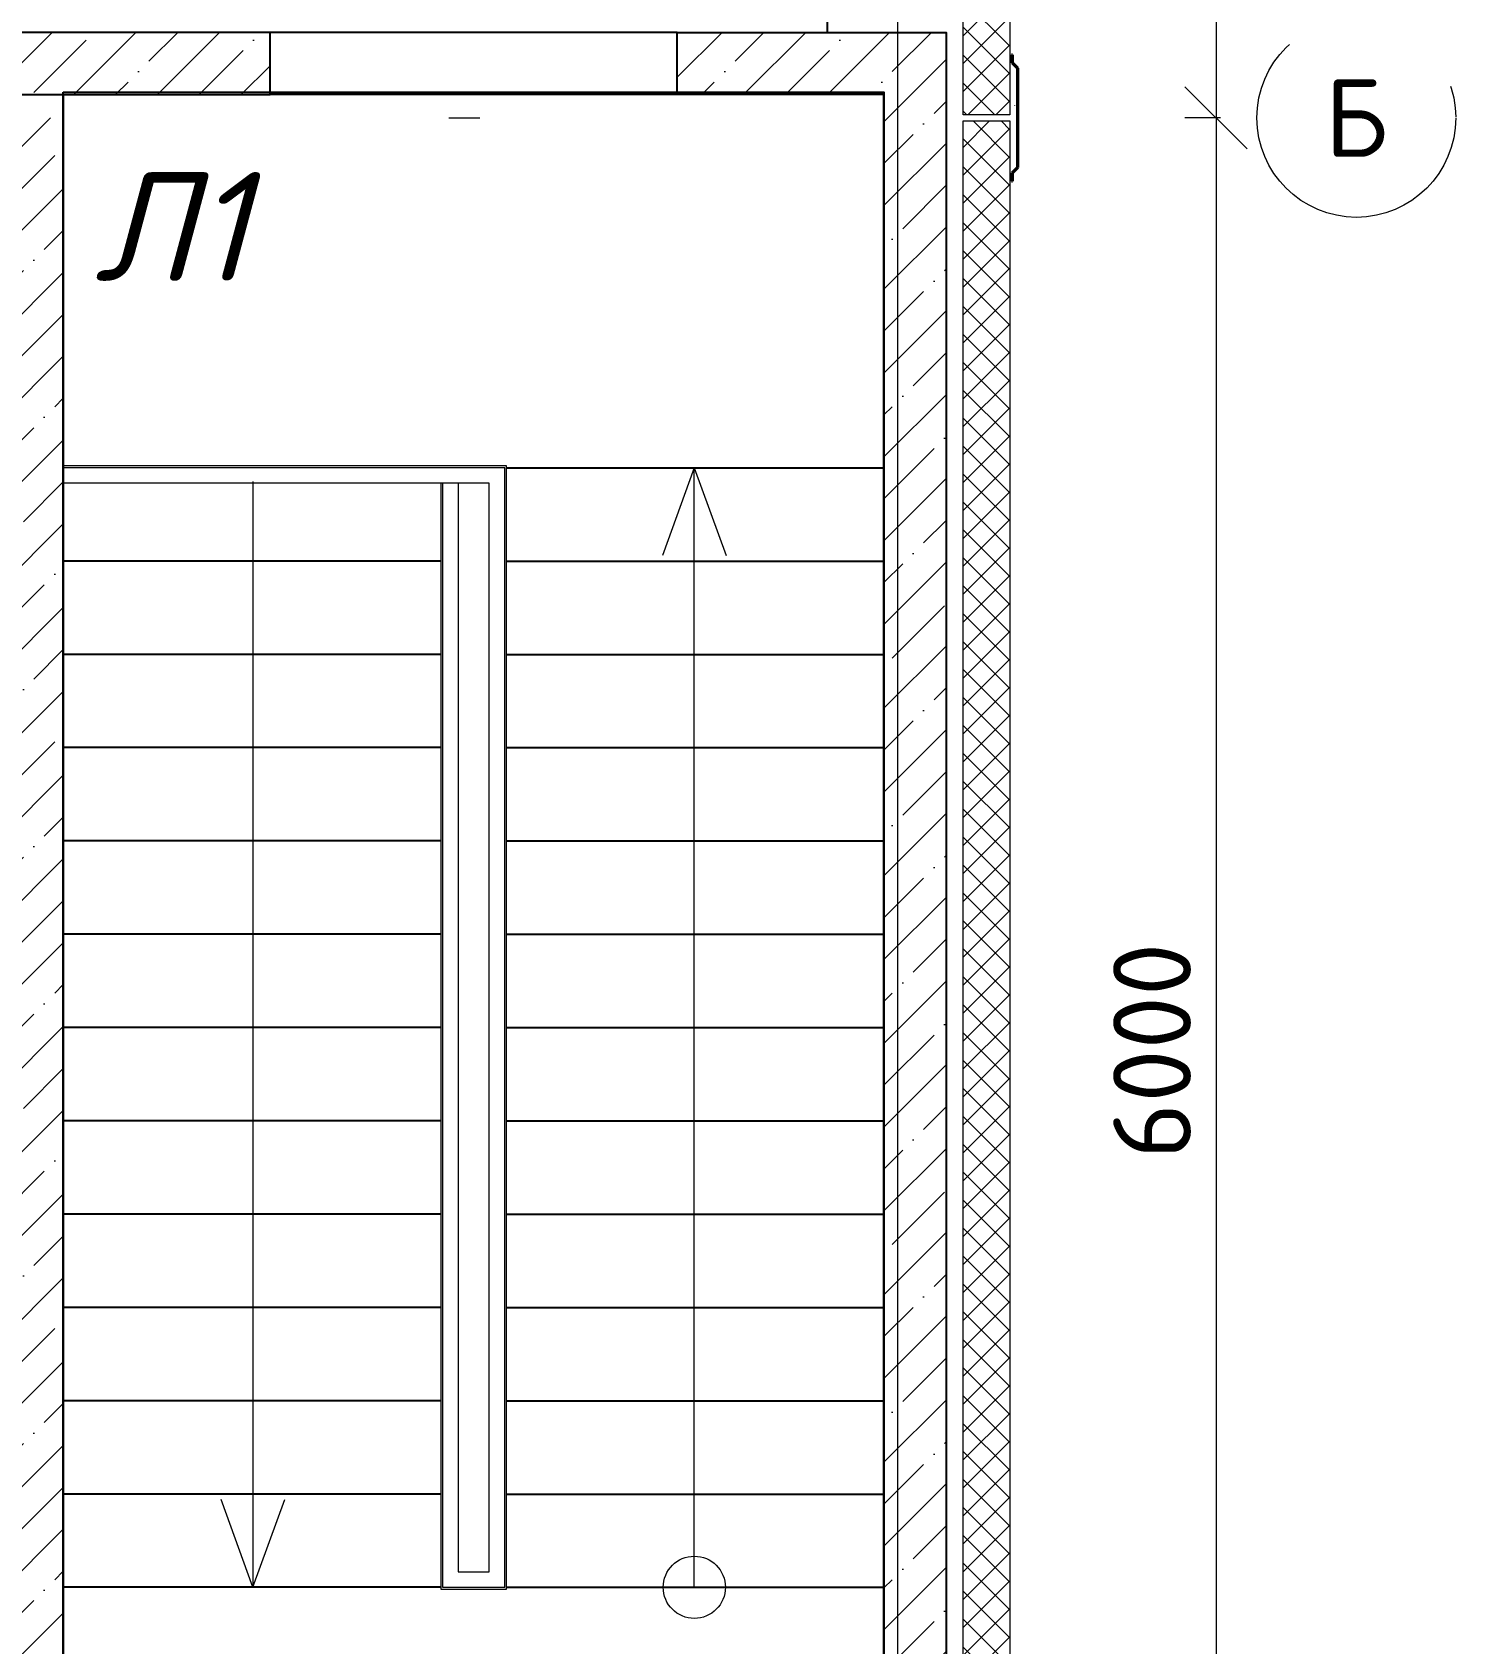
# Model space of a CAD drawing. Header units: metres. Extents: x -2111 to 158, y 19 to 1277.
# Drawn here: x 67.89 to 72.47, y 22.43 to 27.61 of the extents above; entities that cross this region are included whole.
import ezdxf
from ezdxf.enums import TextEntityAlignment as Align

# ---------------------------------------------------------------- set-up
doc = ezdxf.new("R2010")
doc.units = ezdxf.units.M
doc.header["$PDMODE"] = 35
doc.header["$PDSIZE"] = 0.03
doc.linetypes.add('_ШТР__3__1_5_', pattern=[4.5, 3, -1.5])
doc.linetypes.add('Xref_level ST-8$0$DASHDOT', pattern=[25.4, 12.7, -6.35, 0, -6.35])
doc.layers.get('Defpoints').update_dxf_attribs({"color": 4})
doc.layers.add('_5-1_Площадь помещений', color=2, linetype='Continuous', plot=False)
doc.layers.add('ГКЛ (контур)', color=255, linetype='Continuous', plot=False)
doc.layers.add('ANNO-TEXT', color=251, linetype='Continuous')
doc.layers.add('Лестницы', color=7, linetype='Continuous')
for name, color, linetype, lineweight in [('S-WALL-PATT', 7, 'Continuous', 0), ('Выноски', 7, 'Continuous', 15), ('Обобщенные модели', 7, 'Continuous', 18), ('Оси', 250, 'Xref_level ST-8$0$DASHDOT', 5), ('Привязки', 7, 'Continuous', 9), ('Стены штриховка', 7, 'Continuous', 9), ('Типовые аннотации', 7, 'Continuous', 18), ('Элементы узлов', 7, 'Continuous', 18)]:
    doc.layers.add(name, color=color, linetype=linetype, lineweight=lineweight)
doc.layers.add('Ограждение', color=7, linetype='Continuous', lineweight=9, true_color=0x408080)
doc.layers.add('Поручни', color=7, linetype='Continuous', lineweight=9, true_color=0x408080)
doc.styles.add('PDF ISOCPEUR Italic', font='isocpeui.ttf')
doc.styles.add('Норм 2.5', font='isocpeur.ttf', dxfattribs={"height": 2.5})
doc.dimstyles.new('Норм Оси', dxfattribs={"dimtxt": 2.5, "dimasz": 2, "dimexe": 1, "dimexo": 0.6267, "dimgap": 0.81, "dimtad": 1, "dimdec": 0, "dimlfac": 1000, "dimrnd": 10, "dimzin": 0, "dimtxsty": 'Норм 2.5', "dimblk": 'OBLIQUE', "dimcen": 0.9, "dimdle": 1.2, "dimclrd": 256, "dimclrt": 256, "dimadec": 3, "dimazin": 0, "dimtfac": 1, "dimtdec": 0, "dimtofl": 0, "dimtmove": 0, "dimatfit": 3, "dimfxl": 1, "dimtfill": 1, "dimtolj": 1, "dimtzin": 0, "dimlwd": -1, "dimlwe": -1, "dimarcsym": 0})

# ---------------------------------------------------------------- blocks, each defined once
blk = doc.blocks.new('*U32')
at = {"layer": 'S-WALL-PATT', "lineweight": 0, "true_color": 0x636466}
h = blk.add_hatch(dxfattribs=at)
h.set_pattern_fill('ANSI37', color=251, scale=20)
h.paths.add_polyline_path([(-150, 0), (0, 0), (0, 6120), (-150, 6120)])
at = {"color": 0}
blk.add_lwpolyline([(-150, 0), (0, 0), (0, 6120), (-150, 6120)], close=True, dxfattribs=at)
blk = doc.blocks.new('*U24')
at = {"layer": 'S-WALL-PATT', "lineweight": 0, "true_color": 0x636466}
h = blk.add_hatch(dxfattribs=at)
h.set_pattern_fill('ANSI37', color=251, scale=20)
h.paths.add_polyline_path([(-150, 0), (0, 0), (0, 590), (-150, 590)])
at = {"color": 0}
blk.add_lwpolyline([(-150, 0), (0, 0), (0, 590), (-150, 590)], close=True, dxfattribs=at)
blk = doc.blocks.new('Ограждение - Ограждение-1239730-_О__L2_3_900_')
at = {"layer": 'Поручни', "color": 7}
for p, q in [((16501, 4881), (15075, 4881)), ((16495, 4875), (15075, 4875)), ((16495, 1275), (16495, 4875)), ((16501, 1269), (16501, 4881)), ((16445, 4825), (15075, 4825)), ((16289, 4825), (16289, 1269)), ((16295, 4825), (16295, 1275)), ((16345, 4825), (16345, 1325)), ((16445, 1325), (16445, 4825)), ((16345, 1325), (16445, 1325)), ((16289, 1269), (16501, 1269)), ((16295, 1275), (16495, 1275))]:
    blk.add_line(p, q, dxfattribs=at)
blk = doc.blocks.new('012_Стрелка _ЭлУзла_Линия_ - Стрелка с пустым кружком-1367275-_О__L2_3_900_')
at = {"layer": 'Элементы узлов'}
blk.add_line((1, 0), (3600, 0), dxfattribs=at)
blk = doc.blocks.new('012_Стрелка _ЭлУзла_Линия_ - Стрелка-1367453-_О__L2_3_900_')
at = {"layer": 'Элементы узлов'}
blk.add_line((1, 0), (3557, 0), dxfattribs=at)
blk = doc.blocks.new('320мм_ФЭ_Стена_Стык вертикальный')
at = {"layer": 'Обобщенные модели', "lineweight": 9}
h = blk.add_hatch(dxfattribs=at)
h.set_pattern_fill('FP_4', color=256, style=0, pattern_type=2)
h.set_pattern_definition([(45, (210, 7e-13), (-106.066, 106.066), [])])
h.paths.add_polyline_path([(27265, -295), (27282, -278), (27281.6, -277), (27264.6, -294), (27155.4, -294), (27138.4, -277), (27138, -278), (27155, -295)], flags=0)
h.paths.add_polyline_path([(27307, -276), (27308, -275), (27298, -276)], flags=0)
h.paths.add_polyline_path([(27122, -276), (27122, -275), (27113, -276)], flags=0)
at = {"layer": 'Обобщенные модели', "lineweight": 40}
for p, q in [((26912, -275), (26902, -275)), ((26902, -275), (26902, -278)), ((26902, -278), (26928, -278)), ((26903, -277), (26903, -276)), ((26903, -276), (26912, -276)), ((26928.4, -277), (26903, -277)), ((26912, -276), (26912, -275)), ((26928, -278), (26945, -295)), ((26945.4, -294), (26928.4, -277)), ((27281.6, -277), (27264.6, -294)), ((27265, -295), (27282, -278)), ((27307, -277), (27281.6, -277)), ((27282, -278), (27308, -278)), ((27308, -275), (27298, -275)), ((27298, -275), (27298, -276)), ((27298, -276), (27307, -276)), ((27307, -276), (27307, -277)), ((27308, -278), (27308, -275))]:
    blk.add_line(p, q, dxfattribs=at)
for points in [[(26945, -295), (27265, -295)], [(26945.4, -294), (27264.6, -294)]]:
    blk.add_lwpolyline(points, dxfattribs=at)
blk = doc.blocks.new('_Oblique')
at = {"color": 0, "linetype": 'ByBlock', "lineweight": -2}
blk.add_line((-0.5, -0.5), (0.5, 0.5), dxfattribs=at)
blk = doc.blocks.new('*D193')
at = {"layer": 'Defpoints', "color": 0}
for p in [(71.699, 33.3365), (71.699, 27.3365), (71.699, 27.3365)]:
    blk.add_point(p, dxfattribs=at)
at = {"layer": 'Привязки'}
blk.add_line((71.699, 33.4565), (71.699, 27.2165), dxfattribs=at)
at = {"layer": 'Привязки', "color": 0}
for p, q in [((71.6363, 33.3365), (71.599, 33.3365)), ((71.6363, 27.3365), (71.599, 27.3365))]:
    blk.add_line(p, q, dxfattribs=at)
at = {"layer": 'Привязки', "xscale": 0.2, "yscale": 0.2, "zscale": 0.2}
for p, rotation in [((71.699, 33.3365), 90), ((71.699, 27.3365), 270)]:
    blk.add_blockref('_Oblique', p, dxfattribs=dict(at, rotation=rotation))
at = {"layer": 'Привязки', "insert": (71.493, 30.3365), "char_height": 0.25, "attachment_point": 5, "rotation": 90, "style": 'Норм 2.5', "bg_fill": 3, "box_fill_scale": 1.1, "bg_fill_color": 256, "bg_fill_true_color": 13158600, "bg_fill_transparency": 0}
blk.add_mtext('\\A1;6000', dxfattribs=at)
blk = doc.blocks.new('*D195')
at = {"layer": 'Defpoints', "color": 0}
for p in [(71.7755, 27.3365), (71.699, 21.3365), (71.7755, 21.3365)]:
    blk.add_point(p, dxfattribs=at)
at = {"layer": 'Привязки'}
blk.add_line((71.699, 27.4565), (71.699, 21.2165), dxfattribs=at)
at = {"layer": 'Привязки', "color": 0}
for p, q in [((71.7128, 27.3365), (71.599, 27.3365)), ((71.7128, 21.3365), (71.599, 21.3365))]:
    blk.add_line(p, q, dxfattribs=at)
at = {"layer": 'Привязки', "xscale": 0.2, "yscale": 0.2, "zscale": 0.2}
for p, rotation in [((71.699, 27.3365), 90), ((71.699, 21.3365), 270)]:
    blk.add_blockref('_Oblique', p, dxfattribs=dict(at, rotation=rotation))
at = {"layer": 'Привязки', "insert": (71.493, 24.3365), "char_height": 0.25, "attachment_point": 5, "rotation": 90, "style": 'Норм 2.5', "bg_fill": 3, "box_fill_scale": 1.1, "bg_fill_color": 256, "bg_fill_true_color": 13158600, "bg_fill_transparency": 0}
blk.add_mtext('\\A1;6000', dxfattribs=at)
blk = doc.blocks.new('axis_name')
at = {"lineweight": 9}
blk.add_circle((0, 0), 3.198, dxfattribs=at)
at = {"style": 'Норм 2.5'}
blk.add_attdef('AXIS_NAME', text='', height=2.5, dxfattribs=at).set_placement((0, 0), align=Align.MIDDLE_CENTER)

msp = doc.modelspace()

# ---------------------------------------------------------------- hatches: boundary and pattern name
at = {"layer": 'Стены штриховка'}
h = msp.add_hatch(dxfattribs=at)
h.set_pattern_fill('ANSI35', color=256, scale=0.03)
h.set_pattern_definition([(45, (-64.61928, 21.65926), (-0.13470384, 0.13470384), []), (45, (-64.48458, 21.65926), (-0.13470384, 0.13470384), [0.238125, -0.047625, 0, -0.047625])])
h.paths.add_polyline_path([(68.6556, 27.6115), (65.5156, 27.6115), (64.8906, 27.6115), (64.8906, 27.3365), (65.0906, 27.3365), (65.0906, 27.4115), (65.5156, 27.4115), (68.6556, 27.4115)])
h.paths.add_polyline_path([(65.0906, 27.3365), (64.8906, 27.3365), (64.8906, 26.3365), (65.0906, 26.3365)])
h.paths.add_polyline_path([(67.9906, 27.3365), (67.7906, 27.3365), (67.7906, 21.4115), (67.9906, 21.4115)])
h.paths.add_polyline_path([(70.6756, 27.6115), (69.9656, 27.6115), (69.9656, 27.4115), (70.6306, 27.4115), (70.6306, 27.3365), (70.6756, 27.3365)])
h.paths.add_polyline_path([(70.8306, 27.6115), (70.6756, 27.6115), (70.6756, 27.3365), (70.8306, 27.3365)])
h.paths.add_polyline_path([(70.8306, 27.3365), (70.6756, 27.3365), (70.6756, 21.2115), (70.8306, 21.2115), (70.8306, 21.3365), (70.8306, 26.3365)])
h.paths.add_polyline_path([(70.6756, 27.3365), (70.6306, 27.3365), (70.6306, 26.3365), (70.6306, 21.4115), (69.8806, 21.4115), (69.8806, 21.2115), (70.6756, 21.2115)])
h.paths.add_polyline_path([(68.6806, 21.4115), (65.5906, 21.4115), (65.0906, 21.4115), (65.0906, 22.7365), (64.8906, 22.7365), (64.8906, 21.3365), (64.8906, 21.2115), (65.5906, 21.2115), (68.6806, 21.2115)])
h.paths.add_polyline_path([(65.0906, 25.3265), (64.8906, 25.3265), (64.8906, 23.7465), (65.0906, 23.7465)])

# ---------------------------------------------------------------- linework, layer by layer
at = {"layer": '_5-1_Площадь помещений'}
msp.add_lwpolyline([(67.9906, 27.4192), (70.6306, 27.4192), (70.6306, 21.4115), (67.9906, 21.4115)], close=True, dxfattribs=at)
at = {"layer": 'ГКЛ (контур)'}
msp.add_lwpolyline([(70.4482, 29.4565), (70.4482, 27.6115)], dxfattribs=at)
at = {"layer": 'Лестницы', "color": 7}
for p, q in [((69.4166, 26.2115), (70.6306, 26.2115)), ((69.4166, 26.2115), (70.6306, 26.2115)), ((69.4166, 26.2115), (70.6306, 26.2115)), ((69.4166, 26.2115), (70.6306, 26.2115)), ((69.2046, 25.9115), (67.9906, 25.9115)), ((69.2046, 25.9115), (67.9906, 25.9115)), ((69.2046, 25.9115), (67.9906, 25.9115)), ((69.2046, 25.9115), (67.9906, 25.9115)), ((69.4166, 25.9115), (70.6306, 25.9115)), ((69.4166, 25.9115), (70.6306, 25.9115)), ((69.4166, 25.9115), (70.6306, 25.9115)), ((69.4166, 25.9115), (70.6306, 25.9115)), ((69.2046, 25.6115), (67.9906, 25.6115)), ((69.2046, 25.6115), (67.9906, 25.6115)), ((69.2046, 25.6115), (67.9906, 25.6115)), ((69.2046, 25.6115), (67.9906, 25.6115)), ((69.4166, 25.6115), (70.6306, 25.6115)), ((69.4166, 25.6115), (70.6306, 25.6115)), ((69.4166, 25.6115), (70.6306, 25.6115)), ((69.4166, 25.6115), (70.6306, 25.6115)), ((69.2046, 25.3115), (67.9906, 25.3115)), ((69.2046, 25.3115), (67.9906, 25.3115)), ((69.2046, 25.3115), (67.9906, 25.3115)), ((69.2046, 25.3115), (67.9906, 25.3115)), ((69.4166, 25.3115), (70.6306, 25.3115)), ((69.4166, 25.3115), (70.6306, 25.3115)), ((69.4166, 25.3115), (70.6306, 25.3115)), ((69.4166, 25.3115), (70.6306, 25.3115)), ((69.2046, 25.0115), (67.9906, 25.0115)), ((69.2046, 25.0115), (67.9906, 25.0115)), ((69.2046, 25.0115), (67.9906, 25.0115)), ((69.2046, 25.0115), (67.9906, 25.0115)), ((69.4166, 25.0115), (70.6306, 25.0115)), ((69.4166, 25.0115), (70.6306, 25.0115)), ((69.4166, 25.0115), (70.6306, 25.0115)), ((69.4166, 25.0115), (70.6306, 25.0115)), ((69.2046, 24.7115), (67.9906, 24.7115)), ((69.2046, 24.7115), (67.9906, 24.7115)), ((69.2046, 24.7115), (67.9906, 24.7115)), ((69.2046, 24.7115), (67.9906, 24.7115)), ((69.4166, 24.7115), (70.6306, 24.7115)), ((69.4166, 24.7115), (70.6306, 24.7115)), ((69.4166, 24.7115), (70.6306, 24.7115)), ((69.4166, 24.7115), (70.6306, 24.7115)), ((69.2046, 24.4115), (67.9906, 24.4115)), ((69.2046, 24.4115), (67.9906, 24.4115)), ((69.2046, 24.4115), (67.9906, 24.4115)), ((69.2046, 24.4115), (67.9906, 24.4115)), ((69.4166, 24.4115), (70.6306, 24.4115)), ((69.4166, 24.4115), (70.6306, 24.4115)), ((69.4166, 24.4115), (70.6306, 24.4115)), ((69.4166, 24.4115), (70.6306, 24.4115)), ((69.2046, 24.1115), (67.9906, 24.1115)), ((69.2046, 24.1115), (67.9906, 24.1115)), ((69.2046, 24.1115), (67.9906, 24.1115)), ((69.2046, 24.1115), (67.9906, 24.1115)), ((69.4166, 24.1115), (70.6306, 24.1115)), ((69.4166, 24.1115), (70.6306, 24.1115)), ((69.4166, 24.1115), (70.6306, 24.1115)), ((69.4166, 24.1115), (70.6306, 24.1115)), ((69.2046, 23.8115), (67.9906, 23.8115)), ((69.2046, 23.8115), (67.9906, 23.8115)), ((69.2046, 23.8115), (67.9906, 23.8115)), ((69.2046, 23.8115), (67.9906, 23.8115)), ((69.4166, 23.8115), (70.6306, 23.8115)), ((69.4166, 23.8115), (70.6306, 23.8115)), ((69.4166, 23.8115), (70.6306, 23.8115)), ((69.4166, 23.8115), (70.6306, 23.8115)), ((69.2046, 23.5115), (67.9906, 23.5115)), ((69.2046, 23.5115), (67.9906, 23.5115)), ((69.2046, 23.5115), (67.9906, 23.5115)), ((69.2046, 23.5115), (67.9906, 23.5115)), ((69.4166, 23.5115), (70.6306, 23.5115)), ((69.4166, 23.5115), (70.6306, 23.5115)), ((69.4166, 23.5115), (70.6306, 23.5115)), ((69.4166, 23.5115), (70.6306, 23.5115)), ((69.2046, 23.2115), (67.9906, 23.2115)), ((69.2046, 23.2115), (67.9906, 23.2115)), ((69.2046, 23.2115), (67.9906, 23.2115)), ((69.2046, 23.2115), (67.9906, 23.2115)), ((69.4166, 23.2115), (70.6306, 23.2115)), ((69.4166, 23.2115), (70.6306, 23.2115)), ((69.4166, 23.2115), (70.6306, 23.2115)), ((69.4166, 23.2115), (70.6306, 23.2115)), ((69.2046, 22.9115), (67.9906, 22.9115)), ((69.2046, 22.9115), (67.9906, 22.9115)), ((69.2046, 22.9115), (67.9906, 22.9115)), ((69.2046, 22.9115), (67.9906, 22.9115)), ((69.4166, 22.9115), (70.6306, 22.9115)), ((69.4166, 22.9115), (70.6306, 22.9115)), ((69.4166, 22.9115), (70.6306, 22.9115)), ((69.4166, 22.9115), (70.6306, 22.9115)), ((69.2046, 22.6115), (67.9906, 22.6115)), ((69.2046, 22.6115), (67.9906, 22.6115)), ((69.2046, 22.6115), (67.9906, 22.6115)), ((69.2046, 22.6115), (67.9906, 22.6115)), ((69.4166, 22.6115), (70.6306, 22.6115)), ((69.4166, 22.6115), (70.6306, 22.6115)), ((69.4166, 22.6115), (70.6306, 22.6115)), ((69.4166, 22.6115), (70.6306, 22.6115))]:
    msp.add_line(p, q, dxfattribs=at)
at = {"layer": 'Лестницы'}
for points in [[(65.0906, 26.3365), (65.0906, 27.4115), (65.5156, 27.4115), (68.6556, 27.4115), (68.6556, 27.6115), (65.5156, 27.6115), (64.8906, 27.6115), (64.8906, 26.3365)], [(70.8306, 26.3365), (70.8306, 21.3365), (70.8306, 21.2115), (70.6756, 21.2115), (69.8806, 21.2115), (69.8806, 21.4115), (70.6306, 21.4115), (70.6306, 26.3365), (70.6306, 27.4115), (69.9656, 27.4115), (69.9656, 27.6115), (70.8306, 27.6115)]]:
    msp.add_lwpolyline(points, close=True, dxfattribs=at)
at = {"layer": 'Лестницы', "linetype": '_ШТР__3__1_5_'}
for points in [[(69.9656, 27.6115), (68.6556, 27.6115)], [(69.9656, 27.4115), (68.6556, 27.4115)]]:
    msp.add_lwpolyline(points, dxfattribs=at)
at = {"layer": 'Лестницы'}
msp.add_lwpolyline([(67.9906, 27.4115), (67.9906, 21.4115)], dxfattribs=at)
at = {"layer": 'Оси'}
for p, q in [((70.6756, 20.0131), (70.6756, 34.0648)), ((24.6804, 27.3365), (71.8881, 27.3365))]:
    msp.add_line(p, q, dxfattribs=at)
at = {"layer": 'Типовые аннотации', "lineweight": 20}
for p, q in [((70.0206, 26.2115), (69.918, 25.9296)), ((70.0206, 26.2115), (69.918, 25.9296)), ((70.0206, 26.2115), (70.1232, 25.9296)), ((70.0206, 26.2115), (70.1232, 25.9296)), ((68.6006, 22.6115), (68.498, 22.8934)), ((68.6006, 22.6115), (68.498, 22.8934)), ((68.6006, 22.6115), (68.7032, 22.8934)), ((68.6006, 22.6115), (68.7032, 22.8934))]:
    msp.add_line(p, q, dxfattribs=at)
msp.add_circle((70.0206, 22.6115), 0.1, dxfattribs=at)
msp.add_circle((70.0206, 22.6115), 0.1, dxfattribs=at)

# ---------------------------------------------------------------- block references
at = {"layer": 'Выноски', "xscale": -0.001, "yscale": 0.001, "zscale": 0.001, "rotation": 180}
for name, p in [('*U24', (71.0356, 27.9365)), ('*U32', (71.0356, 27.3265))]:
    msp.add_blockref(name, p, dxfattribs=at)
at = {"layer": 'Обобщенные модели', "xscale": 0.001, "yscale": 0.001, "zscale": 0.001, "rotation": 90.00000000000001}
msp.add_blockref('320мм_ФЭ_Стена_Стык вертикальный', (70.7661, 0.2315), dxfattribs=at)
at = {"layer": 'Ограждение', "color": 7, "xscale": 0.001, "yscale": 0.001, "zscale": 0.001}
msp.add_blockref('Ограждение - Ограждение-1239730-_О__L2_3_900_', (52.9156, 21.3365), dxfattribs=at)
msp.add_blockref('Ограждение - Ограждение-1239730-_О__L2_3_900_', (52.9156, 21.3365), dxfattribs=at)
at = {"layer": 'Оси', "xscale": 0.1, "yscale": 0.1, "zscale": 0.1}
msp.add_blockref('axis_name', (72.1504, 27.3365), dxfattribs=at).add_auto_attribs({'AXIS_NAME': 'Б'})
at = {"layer": 'Элементы узлов', "xscale": 0.001, "yscale": 0.001, "zscale": 0.001}
for name, p, rotation in [('012_Стрелка _ЭлУзла_Линия_ - Стрелка с пустым кружком-1367275-_О__L2_3_900_', (70.0206, 22.6115), 89.9999999999999), ('012_Стрелка _ЭлУзла_Линия_ - Стрелка с пустым кружком-1367275-_О__L2_3_900_', (70.0206, 22.6115), 89.9999999999999), ('012_Стрелка _ЭлУзла_Линия_ - Стрелка-1367453-_О__L2_3_900_', (68.6006, 26.1685), 269.9999999999999), ('012_Стрелка _ЭлУзла_Линия_ - Стрелка-1367453-_О__L2_3_900_', (68.6006, 26.1685), 269.9999999999999)]:
    msp.add_blockref(name, p, dxfattribs=dict(at, rotation=rotation))

# ---------------------------------------------------------------- texts
at = {"layer": 'ANNO-TEXT', "color": 7, "lineweight": 0, "insert": (68.0897, 27.1625), "char_height": 0.35, "width": 0.120426, "attachment_point": 1, "line_spacing_factor": 1.022761, "style": 'PDF ISOCPEUR Italic'}
msp.add_mtext('Л1', dxfattribs=at)

# ---------------------------------------------------------------- next in the draw order: dimensions: what is measured, and where the dimension line sits
at = {"layer": 'Привязки'}
dim = msp.add_linear_dim(base=(71.699, 27.3365), p1=(71.699, 33.3365), p2=(71.699, 27.3365), angle=90, dimstyle='Норм Оси', dxfattribs=at)
dim.commit()
dim.dimension.update_dxf_attribs({"geometry": '*D193', "text_midpoint": (71.493, 30.3365)})

# ---------------------------------------------------------------- next in the draw order: dimensions: what is measured, and where the dimension line sits
dim = msp.add_linear_dim(base=(71.699, 21.3365), p1=(71.7755, 27.3365), p2=(71.7755, 21.3365), angle=90, dimstyle='Норм Оси', dxfattribs=at)
dim.commit()
dim.dimension.update_dxf_attribs({"geometry": '*D195', "text_midpoint": (71.493, 24.3365)})

doc.saveas('drawing.dxf')
